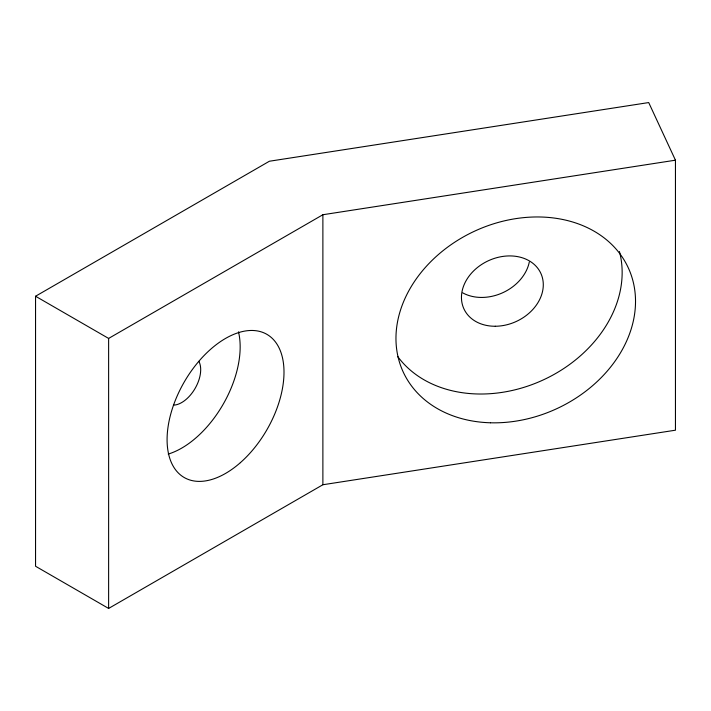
<?xml version="1.0" encoding="UTF-8"?>
<svg xmlns="http://www.w3.org/2000/svg" width="711" height="711" viewBox="0 0 711 711"><rect width="100%" height="100%" fill="white"/><g stroke="black" fill="none" stroke-linecap="round" stroke-linejoin="round"><path stroke-width="1.07" d="M35.55 296.238L269.389 161.237L648.708 102.562L675.45 160.188L675.45 430.199L322.883 484.742L108.623 608.438L35.55 566.249L35.55 296.238L108.623 338.427L322.883 214.731L675.45 160.188M322.883 214.731L322.883 484.742M108.623 338.427L108.623 608.438M198.884 361.348A26.867 15.509 -60 0 1 195.063 388.49A26.867 15.509 -60 0 1 173.431 405.146M238.496 331.841A82.672 47.735 -60 0 1 168.231 454.08M529.295 262.039A42.367 33.417 -24.9 0 1 462.692 292.843M619.432 251.516A124.007 97.807 -24.9 0 1 544.653 379.274A124.007 97.807 -24.9 0 1 397.716 356.54M240.371 462.665A82.672 47.735 -60 0 0 267.096 334.463A82.672 47.735 -60 0 0 169.156 420.672A82.672 47.735 -60 0 0 240.371 462.665M490.528 422.787A124.007 97.807 -24.9 0 0 629.759 271.229A124.007 97.807 -24.9 0 0 426.929 265.692A124.007 97.807 -24.9 0 0 490.528 422.787M495.265 326.251A42.367 33.417 -24.9 0 0 540.822 273.3A42.367 33.417 -24.9 0 0 471.011 273.708A42.367 33.417 -24.9 0 0 495.265 326.251"/></g></svg>
